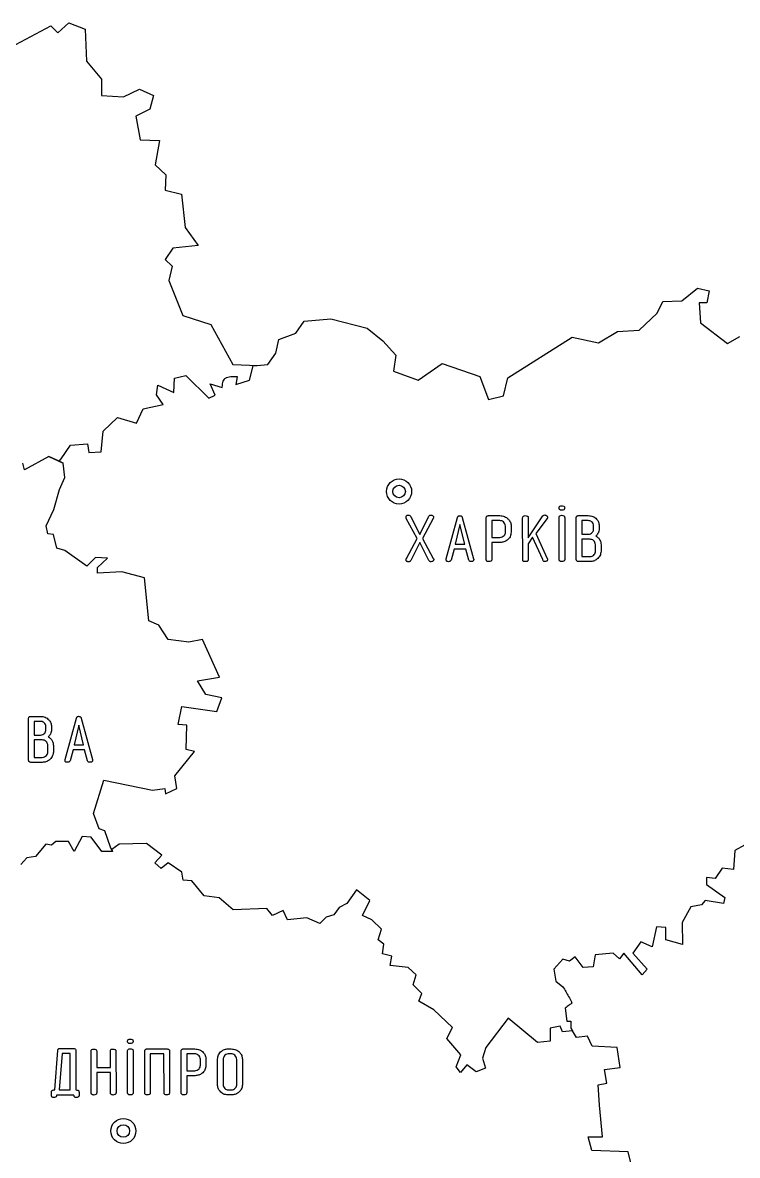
# Model space of a CAD drawing. Header units: millimetres. Extents: x 13 to 580, y 5 to 382.
# Drawn here: x 408.8 to 494.2, y 195 to 330.4 of the extents above; entities that cross this region are included whole.
import ezdxf

# ---------------------------------------------------------------- set-up
doc = ezdxf.new("R2010")
doc.units = ezdxf.units.MM

msp = doc.modelspace()

# ---------------------------------------------------------------- linework, layer by layer
at = {"color": 7, "linetype": 'Continuous', "lineweight": 25}
for p, q in [((413, 329.22), (414.3, 330.42)), ((414.3, 330.42), (416.24, 329.64)), ((407.35, 327.5), (412.15, 330.06)), ((412.15, 330.06), (413, 329.22)), ((416.24, 329.64), (416.41, 325.82)), ((416.41, 325.82), (418.19, 323.67)), ((418.19, 323.67), (418.19, 321.7)), ((420.85, 321.54), (422.73, 322.48)), ((422.73, 322.48), (424.42, 321.7)), ((418.19, 321.7), (420.85, 321.54)), ((424.42, 321.7), (424, 320.08)), ((424, 320.08), (422.31, 319.23)), ((422.31, 319.23), (422.81, 316.41)), ((422.81, 316.41), (425.14, 316.35)), ((425.14, 316.35), (424.62, 313.43)), ((424.62, 313.43), (425.89, 312.23)), ((425.89, 312.23), (425.82, 310.38)), ((425.82, 310.38), (427.77, 309.92)), ((427.77, 309.92), (428.2, 305.93)), ((428.2, 305.93), (429.75, 303.79)), ((426.74, 303.47), (425.83, 302.1)), ((429.75, 303.79), (426.74, 303.47)), ((425.83, 302.1), (426.67, 301.32)), ((426.67, 301.32), (426.25, 299.6)), ((426.25, 299.6), (427.94, 295.42)), ((487.61, 297.17), (489.46, 298.7)), ((489.46, 298.7), (490.85, 298.38)), ((490.85, 298.38), (490.6, 296.92)), ((484.63, 295.71), (485.31, 297.08)), ((485.31, 297.08), (487.61, 297.17)), ((490.6, 296.92), (489.66, 296.92)), ((489.66, 296.92), (489.82, 294.52)), ((427.94, 295.42), (431.29, 294.32)), ((482.49, 293.67), (484.63, 295.71)), ((431.29, 294.32), (433.92, 289.55)), ((441.44, 293.32), (442.45, 294.75)), ((442.45, 294.75), (445.63, 295.01)), ((445.63, 295.01), (449.97, 293.91)), ((449.97, 293.91), (451.86, 292.38)), ((489.82, 294.52), (493.06, 292.05)), ((439.04, 290.92), (439.4, 292.54)), ((439.4, 292.54), (441.44, 293.32)), ((466.78, 287.95), (474.47, 292.82)), ((474.47, 292.82), (477.62, 292.14)), ((477.62, 292.14), (479.92, 293.5)), ((479.92, 293.5), (482.49, 293.67)), ((493.06, 292.05), (494.52, 292.9)), ((451.86, 292.38), (453.38, 290.66)), ((438.1, 289.55), (439.04, 290.92)), ((453.38, 290.66), (453.13, 288.78)), ((433.92, 289.55), (436.9, 289.45)), ((435.9, 287.67), (436.32, 289.39)), ((436.32, 289.39), (438.1, 289.55)), ((436.9, 289.45), (436.91, 289.44)), ((453.13, 288.78), (456.05, 287.68)), ((456.05, 287.68), (458.93, 289.66)), ((458.93, 289.66), (463.44, 288.11)), ((424.8, 285.94), (424.96, 287.08)), ((424.96, 287.08), (426.84, 286.2)), ((426.84, 286.2), (426.94, 287.92)), ((426.94, 287.92), (428.3, 288.25)), ((428.3, 288.25), (431.03, 285.53)), ((431.81, 285.88), (431.19, 287.24)), ((431.19, 287.24), (432.65, 286.82)), ((434.44, 288.09), (434.27, 287.15)), ((434.27, 287.15), (435.9, 287.67)), ((463.44, 288.11), (464.48, 285.38)), ((466.27, 285.81), (466.78, 287.95)), ((425.58, 284.78), (424.8, 285.94)), ((431.03, 285.53), (431.81, 285.88)), ((464.48, 285.38), (466.27, 285.81)), ((423.18, 284.25), (425.58, 284.78)), ((418.41, 281.59), (420.1, 283.21)), ((420.1, 283.21), (422.4, 282.53)), ((422.4, 282.53), (423.18, 284.25)), ((418.15, 279.13), (418.41, 281.59)), ((413.38, 278.28), (414.49, 279.9)), ((414.49, 279.9), (416.53, 280.07)), ((416.53, 280.07), (416.69, 279.03)), ((416.69, 279.03), (418.15, 279.13)), ((409, 276.98), (408.78, 277.76)), ((411.92, 278.54), (409, 276.98)), ((413.16, 277.99), (411.92, 278.54)), ((411.92, 278.54), (413.61, 277.76)), ((413.16, 277.99), (413.38, 278.28)), ((413.61, 277.76), (413.16, 277.99)), ((413.81, 276.04), (413.61, 277.76)), ((413.19, 274.61), (413.81, 276.04)), ((412.51, 272.21), (413.19, 274.61)), ((411.57, 270.26), (412.51, 272.21)), ((455.94, 268.77), (454.65, 271.15)), ((455.21, 271.35), (456.27, 269.25)), ((456.27, 269.25), (457.35, 271.41)), ((457.88, 271.16), (456.6, 268.77)), ((459.42, 266.32), (460.77, 271.26)), ((461.35, 271.26), (462.7, 266.32)), ((464.21, 266.25), (464.21, 271.22)), ((464.48, 271.49), (465.85, 271.49)), ((465.84, 270.89), (464.88, 270.89)), ((464.88, 270.89), (464.88, 268.89)), ((468.57, 266.26), (468.56, 271.22)), ((469.23, 268.85), (470.99, 271.45)), ((469.23, 271.23), (469.23, 268.85)), ((471.5, 271.16), (470.14, 269.34)), ((472.92, 266.26), (472.92, 271.26)), ((473.59, 271.26), (473.59, 266.26)), ((474.97, 266.26), (474.97, 271.23)), ((475.24, 271.49), (476.41, 271.49)), ((476.4, 270.9), (475.64, 270.9)), ((475.64, 270.9), (475.64, 269.26)), ((411.77, 269.32), (411.57, 270.26)), ((461.06, 270.45), (460.49, 268.07)), ((461.63, 268.07), (461.06, 270.45)), ((466.51, 269.53), (466.51, 270.25)), ((467.18, 270.27), (467.18, 269.5)), ((477.05, 269.91), (477.05, 270.26)), ((477.72, 270.29), (477.72, 269.92)), ((412.45, 269.23), (411.77, 269.32)), ((412.87, 267.6), (412.45, 269.23)), ((454.66, 266.38), (455.94, 268.77)), ((456.27, 268.28), (455.19, 266.12)), ((457.35, 266.13), (456.27, 268.28)), ((456.6, 268.77), (457.88, 266.38)), ((464.88, 268.89), (465.84, 268.89)), ((464.88, 268.29), (464.88, 266.25)), ((465.88, 268.29), (464.88, 268.29)), ((469.73, 268.92), (469.23, 268.13)), ((469.23, 268.13), (469.24, 266.26)), ((470.96, 266.25), (469.73, 268.92)), ((470.14, 269.34), (471.51, 266.37)), ((475.64, 269.26), (476.4, 269.26)), ((476.6, 268.67), (475.64, 268.67)), ((475.64, 268.67), (475.64, 266.59)), ((413.81, 267.34), (412.87, 267.6)), ((416.44, 265.46), (413.81, 267.34)), ((460.37, 267.47), (460.01, 266.17)), ((461.75, 267.47), (460.37, 267.47)), ((460.49, 268.07), (461.63, 268.07)), ((462.12, 266.18), (461.75, 267.47)), ((477.28, 267.26), (477.28, 268)), ((477.94, 268.01), (477.95, 267.23)), ((417.48, 266.5), (416.44, 265.46)), ((418.94, 266.41), (417.48, 266.5)), ((417.74, 265.3), (418.94, 266.41)), ((476.62, 265.99), (475.24, 265.99)), ((475.64, 266.59), (476.61, 266.59)), ((417.74, 264.62), (417.74, 265.3)), ((420.63, 264.79), (417.74, 264.62)), ((423.35, 264.04), (420.63, 264.79)), ((423.88, 258.91), (423.35, 264.04)), ((425.08, 258.4), (423.88, 258.91)), ((426.18, 256.68), (425.08, 258.4)), ((428.65, 256.35), (426.18, 256.68)), ((430.27, 256.68), (428.65, 256.35)), ((432.32, 252.17), (430.27, 256.68)), ((429.69, 251.75), (432.32, 252.17)), ((430.69, 250.12), (429.69, 251.75)), ((432.58, 249.7), (430.69, 250.12)), ((431.99, 248.08), (432.58, 249.7)), ((427.39, 246.52), (427.81, 248.66)), ((427.81, 248.66), (431.99, 248.08)), ((409.48, 242.26), (409.48, 247.23)), ((409.75, 247.49), (410.92, 247.49)), ((410.15, 246.9), (410.15, 245.26)), ((410.91, 246.9), (410.15, 246.9)), ((413.85, 242.33), (415.2, 247.27)), ((415.49, 246.46), (414.92, 244.08)), ((416.06, 244.08), (415.49, 246.46)), ((415.78, 247.27), (417.13, 242.33)), ((428.39, 246.46), (427.39, 246.52)), ((428.33, 243.54), (428.39, 246.46)), ((410.15, 245.26), (410.91, 245.26)), ((411.56, 245.91), (411.56, 246.26)), ((412.23, 246.3), (412.23, 245.92)), ((411.12, 244.67), (410.15, 244.67)), ((410.15, 244.67), (410.15, 242.59)), ((411.79, 243.26), (411.79, 244)), ((412.46, 244.01), (412.46, 243.23)), ((414.92, 244.08), (416.06, 244.08)), ((410.15, 242.59), (411.12, 242.59)), ((414.8, 243.48), (414.44, 242.19)), ((416.18, 243.48), (414.8, 243.48)), ((416.55, 242.19), (416.18, 243.48)), ((426.97, 240.39), (429.34, 243.31)), ((429.34, 243.31), (428.33, 243.54)), ((411.13, 241.99), (409.75, 241.99)), ((417.24, 235.87), (418.5, 239.87)), ((418.5, 239.87), (424.31, 238.67)), ((427.23, 238.86), (426.97, 240.39)), ((424.31, 238.67), (425.77, 238.86)), ((425.77, 238.86), (425.87, 238.25)), ((425.87, 238.25), (427.23, 238.86)), ((417.92, 234.06), (417.24, 235.87)), ((415.88, 233.15), (414.94, 231.33)), ((416.98, 233.05), (415.88, 233.15)), ((418.25, 231.33), (416.98, 233.05)), ((418.6, 233.83), (417.92, 234.06)), ((419.28, 231.85), (418.6, 233.83)), ((411.53, 232.2), (410.33, 230.74)), ((412.21, 232.11), (411.53, 232.2)), ((412.73, 232.53), (412.21, 232.11)), ((414.25, 232.53), (412.73, 232.53)), ((414.94, 231.33), (414.25, 232.53)), ((419.54, 231.33), (419.28, 231.85)), ((420.32, 232.21), (419.45, 231.56)), ((419.45, 231.56), (419.54, 231.33)), ((423.57, 232.28), (420.32, 232.21)), ((425.42, 230.91), (423.57, 232.28)), ((496.25, 232.74), (493.94, 231.47)), ((409.29, 230.58), (408.55, 229.8)), ((410.33, 230.74), (409.29, 230.58)), ((419.54, 231.33), (418.25, 231.33)), ((424.57, 229.97), (425.42, 230.91)), ((493.94, 231.47), (493.78, 229.17)), ((425.35, 229.29), (424.57, 229.97)), ((426.19, 229.97), (425.35, 229.29)), ((427.82, 228.87), (426.19, 229.97)), ((427.98, 227.93), (427.82, 228.87)), ((492.42, 229.33), (491.58, 228.13)), ((493.78, 229.17), (492.42, 229.33)), ((429.02, 227.83), (427.98, 227.93)), ((430.48, 226.05), (429.02, 227.83)), ((491.58, 228.13), (490.54, 228.23)), ((490.54, 228.23), (490.54, 227.38)), ((448.71, 226.74), (447.55, 225.12)), ((450.28, 225.48), (448.71, 226.74)), ((490.54, 227.38), (492.75, 225.83)), ((432.27, 225.79), (430.48, 226.05)), ((433.95, 224.37), (432.27, 225.79)), ((447.55, 225.12), (446.61, 224.63)), ((449.4, 223.69), (450.28, 225.48)), ((489.96, 224.98), (488.66, 224.72)), ((490.38, 225.5), (489.96, 224.98)), ((492.58, 225.14), (490.38, 225.5)), ((492.75, 225.83), (492.58, 225.14)), ((437.98, 224.53), (433.95, 224.37)), ((438.66, 223.69), (437.98, 224.53)), ((439.92, 224.27), (438.66, 223.69)), ((440.45, 223.17), (439.92, 224.27)), ((442.75, 223.43), (440.45, 223.17)), ((444.31, 222.75), (442.75, 223.43)), ((445.05, 223.49), (444.31, 222.75)), ((445.99, 223.76), (445.05, 223.49)), ((446.61, 224.63), (445.99, 223.76)), ((450.54, 223.17), (449.4, 223.69)), ((488.66, 224.72), (487.65, 222.84)), ((451.7, 222.07), (450.54, 223.17)), ((451.28, 220.77), (451.7, 222.07)), ((484.57, 222.35), (484.05, 219.95)), ((485.68, 222.25), (484.57, 222.35)), ((485.68, 220.79), (485.68, 222.25)), ((487.65, 222.84), (487.66, 220.21)), ((451.96, 220.25), (451.28, 220.77)), ((487.66, 220.21), (485.68, 220.79)), ((451.8, 219.09), (451.96, 220.25)), ((482.69, 220.53), (481.75, 219.17)), ((484.05, 219.95), (482.69, 220.53)), ((452.91, 218.83), (451.8, 219.09)), ((452.74, 217.72), (452.91, 218.83)), ((473.38, 218.48), (472.28, 217.28)), ((474.16, 218.22), (473.38, 218.48)), ((474.84, 218.74), (474.16, 218.22)), ((475.78, 217.48), (474.84, 218.74)), ((477.24, 219), (476.98, 217.54)), ((479.38, 219.17), (477.24, 219)), ((480.13, 218.49), (479.38, 219.17)), ((480.65, 219.17), (480.13, 218.49)), ((482.86, 216.61), (480.65, 219.17)), ((481.75, 219.17), (483.47, 217.29)), ((454.89, 217.47), (452.74, 217.72)), ((455.83, 216.59), (454.89, 217.47)), ((472.28, 217.28), (472.54, 215.85)), ((476.98, 217.54), (475.78, 217.48)), ((483.47, 217.29), (482.86, 216.61)), ((455.47, 215.42), (455.83, 216.59)), ((456.51, 214.38), (455.47, 215.42)), ((472.54, 215.85), (473.38, 215.17)), ((456.15, 213.44), (456.51, 214.38)), ((457.94, 212.41), (456.15, 213.44)), ((473.64, 212.61), (473.84, 211.05)), ((460.18, 210.3), (457.94, 212.41)), ((466.83, 211.4), (464.17, 207.9)), ((470.34, 208.49), (466.83, 211.4)), ((459.5, 209), (460.18, 210.3)), ((473.06, 210.47), (471.86, 210.21)), ((471.86, 210.21), (471.86, 208.68)), ((473.32, 209.79), (473.06, 210.47)), ((474.51, 209.92), (473.32, 209.79)), ((473.84, 211.05), (474.33, 211.05)), ((474.33, 211.05), (474.33, 210.21)), ((474.33, 210.21), (474.51, 209.92)), ((475.01, 209.11), (474.51, 209.92)), ((461.19, 207.05), (459.5, 209)), ((471.86, 208.68), (470.34, 208.49)), ((476.31, 209.27), (475.01, 209.11)), ((476.89, 208.07), (476.31, 209.27)), ((412.62, 202.83), (412.99, 207.56)), ((413.51, 207.21), (413.16, 202.83)), ((413.25, 207.81), (414.8, 207.81)), ((414.46, 207.21), (413.51, 207.21)), ((414.47, 202.83), (414.46, 207.21)), ((415.13, 207.54), (415.14, 202.83)), ((416.96, 202.5), (416.96, 207.47)), ((417.63, 207.47), (417.63, 205.5)), ((419.27, 205.5), (419.27, 207.47)), ((419.93, 207.47), (419.94, 202.5)), ((421.32, 202.5), (421.32, 207.5)), ((421.99, 207.5), (421.99, 202.5)), ((423.37, 202.5), (423.37, 207.47)), ((423.64, 207.74), (426, 207.74)), ((426.34, 207.47), (426.34, 202.5)), ((427.73, 202.51), (427.72, 207.47)), ((427.99, 207.74), (429.37, 207.74)), ((433.33, 207.74), (433.72, 207.74)), ((464.17, 207.9), (463.75, 206.63)), ((479.88, 207.91), (476.89, 208.07)), ((480.23, 205.51), (479.88, 207.91)), ((425.67, 207.14), (424.04, 207.14)), ((424.04, 207.14), (424.04, 202.5)), ((425.68, 202.5), (425.67, 207.14)), ((429.36, 207.15), (428.39, 207.15)), ((428.39, 207.15), (428.39, 205.14)), ((430.03, 205.78), (430.03, 206.5)), ((430.7, 206.53), (430.7, 205.76)), ((432.08, 203.46), (432.08, 206.52)), ((432.75, 206.48), (432.75, 203.51)), ((433.71, 207.15), (433.34, 207.15)), ((434.39, 203.51), (434.38, 206.48)), ((435.05, 206.52), (435.05, 203.46)), ((460.6, 205.59), (461.19, 207.05)), ((461.87, 205.85), (461.12, 204.91)), ((463.01, 205.01), (461.87, 205.85)), ((463.75, 206.63), (464.11, 205.43)), ((417.63, 205.5), (419.27, 205.5)), ((419.27, 204.91), (417.63, 204.91)), ((417.63, 204.91), (417.63, 202.5)), ((419.27, 202.5), (419.27, 204.91)), ((428.39, 205.14), (429.36, 205.14)), ((428.39, 204.54), (428.4, 202.51)), ((429.4, 204.54), (428.39, 204.54)), ((461.12, 204.91), (460.6, 205.59)), ((464.11, 205.43), (463.01, 205.01)), ((478.35, 205.28), (480.23, 205.51)), ((478.61, 203.66), (478.35, 205.28)), ((477.58, 203.46), (478.61, 203.66)), ((477.77, 201), (477.58, 203.46)), ((412.22, 202.19), (412.22, 202.56)), ((412.49, 202.83), (412.62, 202.83)), ((412.83, 202.23), (412.83, 202.16)), ((414.91, 202.23), (412.83, 202.23)), ((413.16, 202.83), (414.47, 202.83)), ((414.91, 202.16), (414.91, 202.23)), ((415.14, 202.83), (415.18, 202.83)), ((415.52, 202.57), (415.52, 202.2)), ((433.73, 202.24), (433.33, 202.24)), ((433.34, 202.84), (433.71, 202.84)), ((478.1, 197.23), (477.77, 201)), ((476.38, 197.23), (478.1, 197.23)), ((476.83, 195.61), (476.38, 197.23)), ((481.18, 195.45), (476.83, 195.61)), ((481.7, 193.31), (481.18, 195.45))]:
    msp.add_line(p, q, dxfattribs=at)
for centre, radius in [((453.79, 274.38), 1.5), ((453.79, 274.38), 0.75), ((420.82, 197.93), 1.5), ((420.82, 197.93), 0.75)]:
    msp.add_circle(centre, radius, dxfattribs=at)
for points, knots in [([(432.65, 286.82), (432.66, 286.96), (432.66, 287.21), (432.75, 287.55), (432.9, 287.83), (433.16, 288.04), (433.38, 288.07), (433.49, 288.09)], [0, 0, 0, 0, 0.241313, 0.442263, 0.61335, 0.799103, 1, 1, 1, 1]), ([(433.49, 288.09), (433.74, 288.12), (434.03, 288.15), (434.34, 288.13), (434.4, 288.11), (434.42, 288.1), (434.43, 288.09), (434.44, 288.09)], [0, 0, 0, 0, 0.764792, 0.932415, 0.960417, 0.982571, 1, 1, 1, 1]), ([(472.92, 272.41), (472.92, 272.46), (472.93, 272.54), (473.03, 272.67), (473.15, 272.68), (473.22, 272.68)], [0, 0, 0, 0, 0.281541, 0.560316, 1, 1, 1, 1]), ([(473.22, 272.14), (473.17, 272.15), (473.09, 272.15), (472.98, 272.21), (472.92, 272.31), (472.92, 272.38), (472.92, 272.41)], [0, 0, 0, 0, 0.280882, 0.559329, 0.779251, 1, 1, 1, 1]), ([(473.22, 272.68), (473.3, 272.68), (473.42, 272.67), (473.52, 272.6), (473.58, 272.53), (473.58, 272.46), (473.59, 272.42)], [0, 0, 0, 0, 0.498863, 0.624687, 0.750258, 1, 1, 1, 1]), ([(473.59, 272.42), (473.58, 272.37), (473.58, 272.3), (473.52, 272.23), (473.42, 272.16), (473.31, 272.15), (473.22, 272.14)], [0, 0, 0, 0, 0.249779, 0.375464, 0.501138, 1, 1, 1, 1]), ([(454.62, 271.29), (454.62, 271.33), (454.63, 271.41), (454.7, 271.51), (454.8, 271.55), (454.86, 271.55), (454.9, 271.56)], [0, 0, 0, 0, 0.28065, 0.558757, 0.77881, 1, 1, 1, 1]), ([(454.65, 271.15), (454.64, 271.18), (454.62, 271.22), (454.62, 271.27), (454.62, 271.29)], [0, 0, 0, 0, 0.559274, 1, 1, 1, 1]), ([(454.9, 271.56), (454.93, 271.55), (455.01, 271.55), (455.13, 271.48), (455.18, 271.4), (455.21, 271.35)], [0, 0, 0, 0, 0.280511, 0.561091, 1, 1, 1, 1]), ([(457.35, 271.41), (457.38, 271.46), (457.43, 271.54), (457.53, 271.55), (457.57, 271.56)], [0, 0, 0, 0, 0.559513, 1, 1, 1, 1]), ([(457.57, 271.56), (457.62, 271.56), (457.71, 271.55), (457.84, 271.5), (457.92, 271.4), (457.92, 271.33), (457.93, 271.29)], [0, 0, 0, 0, 0.28124, 0.560551, 0.779656, 1, 1, 1, 1]), ([(457.93, 271.29), (457.92, 271.26), (457.91, 271.22), (457.89, 271.17), (457.88, 271.16)], [0, 0, 0, 0, 0.558355, 1, 1, 1, 1]), ([(460.77, 271.26), (460.78, 271.29), (460.8, 271.36), (460.86, 271.44), (460.94, 271.48), (461, 271.48), (461.03, 271.48)], [0, 0, 0, 0, 0.28016, 0.559878, 0.779544, 1, 1, 1, 1]), ([(461.03, 271.48), (461.07, 271.48), (461.15, 271.48), (461.25, 271.43), (461.32, 271.35), (461.34, 271.29), (461.35, 271.26)], [0, 0, 0, 0, 0.280299, 0.559728, 0.77962, 1, 1, 1, 1]), ([(464.21, 271.22), (464.21, 271.26), (464.22, 271.34), (464.28, 271.44), (464.38, 271.48), (464.45, 271.49), (464.48, 271.49)], [0, 0, 0, 0, 0.280738, 0.558504, 0.778751, 1, 1, 1, 1]), ([(466.51, 270.25), (466.5, 270.35), (466.47, 270.54), (466.29, 270.75), (466.07, 270.87), (465.92, 270.89), (465.84, 270.89)], [0, 0, 0, 0, 0.279246, 0.559282, 0.779667, 1, 1, 1, 1]), ([(465.85, 271.49), (466.04, 271.47), (466.42, 271.43), (466.84, 271.11), (467.13, 270.71), (467.17, 270.42), (467.18, 270.27)], [0, 0, 0, 0, 0.28001, 0.559683, 0.779981, 1, 1, 1, 1]), ([(468.56, 271.22), (468.57, 271.27), (468.57, 271.35), (468.68, 271.48), (468.79, 271.48), (468.86, 271.49)], [0, 0, 0, 0, 0.281541, 0.560316, 1, 1, 1, 1]), ([(468.86, 271.49), (468.95, 271.48), (469.06, 271.48), (469.17, 271.41), (469.22, 271.34), (469.23, 271.27), (469.23, 271.23)], [0, 0, 0, 0, 0.499126, 0.624719, 0.750407, 1, 1, 1, 1]), ([(470.99, 271.45), (471.02, 271.49), (471.08, 271.55), (471.16, 271.56), (471.2, 271.57)], [0, 0, 0, 0, 0.559317, 1, 1, 1, 1]), ([(471.2, 271.57), (471.24, 271.56), (471.34, 271.56), (471.44, 271.49), (471.52, 271.4), (471.54, 271.33), (471.55, 271.29)], [0, 0, 0, 0, 0.280613, 0.560693, 0.781424, 1, 1, 1, 1]), ([(471.55, 271.29), (471.54, 271.27), (471.54, 271.22), (471.51, 271.18), (471.5, 271.16)], [0, 0, 0, 0, 0.5575619, 1, 1, 1, 1]), ([(472.92, 271.26), (472.92, 271.3), (472.93, 271.39), (473.03, 271.51), (473.15, 271.52), (473.22, 271.53)], [0, 0, 0, 0, 0.2814482, 0.5604169, 1, 1, 1, 1]), ([(473.22, 271.53), (473.31, 271.52), (473.42, 271.52), (473.52, 271.44), (473.58, 271.37), (473.58, 271.3), (473.59, 271.26)], [0, 0, 0, 0, 0.498897, 0.624506, 0.750276, 1, 1, 1, 1]), ([(474.97, 271.23), (474.97, 271.27), (474.98, 271.35), (475.04, 271.45), (475.14, 271.49), (475.21, 271.49), (475.24, 271.49)], [0, 0, 0, 0, 0.280908, 0.558878, 0.778848, 1, 1, 1, 1]), ([(477.05, 270.26), (477.04, 270.36), (477.02, 270.55), (476.83, 270.75), (476.62, 270.88), (476.47, 270.89), (476.4, 270.9)], [0, 0, 0, 0, 0.279312, 0.559225, 0.779658, 1, 1, 1, 1]), ([(476.41, 271.49), (476.59, 271.48), (476.96, 271.44), (477.39, 271.12), (477.67, 270.73), (477.7, 270.44), (477.72, 270.29)], [0, 0, 0, 0, 0.280068, 0.559778, 0.780043, 1, 1, 1, 1]), ([(465.84, 268.89), (465.94, 268.9), (466.13, 268.92), (466.35, 269.09), (466.49, 269.3), (466.51, 269.45), (466.51, 269.53)], [0, 0, 0, 0, 0.279682, 0.559538, 0.779743, 1, 1, 1, 1]), ([(467.18, 269.5), (467.16, 269.32), (467.1, 268.95), (466.74, 268.55), (466.32, 268.32), (466.03, 268.3), (465.88, 268.29)], [0, 0, 0, 0, 0.279027, 0.558953, 0.779361, 1, 1, 1, 1]), ([(476.4, 269.26), (476.49, 269.28), (476.69, 269.3), (476.9, 269.47), (477.03, 269.68), (477.05, 269.83), (477.05, 269.91)], [0, 0, 0, 0, 0.279555, 0.559387, 0.779725, 1, 1, 1, 1]), ([(477.72, 269.92), (477.7, 269.73), (477.66, 269.39), (477.41, 269.16), (477.3, 269.05)], [0, 0, 0, 0, 0.559097, 1, 1, 1, 1]), ([(477.28, 268), (477.26, 268.1), (477.24, 268.3), (477.06, 268.52), (476.84, 268.65), (476.68, 268.66), (476.6, 268.67)], [0, 0, 0, 0, 0.279534, 0.559452, 0.779736, 1, 1, 1, 1]), ([(477.3, 269.05), (477.41, 268.99), (477.61, 268.87), (477.87, 268.5), (477.92, 268.2), (477.94, 268.01)], [0, 0, 0, 0, 0.280414, 0.561424, 1, 1, 1, 1]), ([(476.61, 266.59), (476.7, 266.6), (476.9, 266.62), (477.12, 266.81), (477.26, 267.03), (477.27, 267.18), (477.28, 267.26)], [0, 0, 0, 0, 0.279583, 0.559261, 0.77956, 1, 1, 1, 1]), ([(477.95, 267.23), (477.91, 267.05), (477.85, 266.67), (477.48, 266.28), (477.06, 266.03), (476.76, 266.01), (476.62, 265.99)], [0, 0, 0, 0, 0.278701, 0.559067, 0.779455, 1, 1, 1, 1]), ([(454.62, 266.25), (454.62, 266.27), (454.63, 266.32), (454.65, 266.36), (454.66, 266.38)], [0, 0, 0, 0, 0.5590536, 1, 1, 1, 1]), ([(454.9, 265.98), (454.86, 265.98), (454.78, 265.99), (454.67, 266.05), (454.63, 266.15), (454.62, 266.22), (454.62, 266.25)], [0, 0, 0, 0, 0.280948, 0.559152, 0.779066, 1, 1, 1, 1]), ([(455.19, 266.12), (455.17, 266.1), (455.14, 266.04), (455.03, 265.99), (454.95, 265.98), (454.9, 265.98)], [0, 0, 0, 0, 0.279694, 0.560733, 1, 1, 1, 1]), ([(457.58, 265.98), (457.55, 265.98), (457.5, 265.99), (457.41, 266.03), (457.37, 266.09), (457.35, 266.13)], [0, 0, 0, 0, 0.280367, 0.561416, 1, 1, 1, 1]), ([(457.93, 266.25), (457.93, 266.22), (457.92, 266.16), (457.88, 266.07), (457.76, 265.99), (457.65, 265.99), (457.58, 265.98)], [0, 0, 0, 0, 0.187249, 0.373786, 0.56074, 1, 1, 1, 1]), ([(457.88, 266.38), (457.9, 266.36), (457.92, 266.32), (457.93, 266.27), (457.93, 266.25)], [0, 0, 0, 0, 0.560362, 1, 1, 1, 1]), ([(459.42, 266.24), (459.42, 266.26), (459.42, 266.28), (459.42, 266.31), (459.42, 266.32)], [0, 0, 0, 0, 0.559751, 1, 1, 1, 1]), ([(459.69, 265.98), (459.65, 265.99), (459.57, 265.99), (459.47, 266.05), (459.42, 266.15), (459.42, 266.21), (459.42, 266.24)], [0, 0, 0, 0, 0.280673, 0.558883, 0.778996, 1, 1, 1, 1]), ([(460.01, 266.17), (459.99, 266.14), (459.96, 266.07), (459.84, 265.99), (459.75, 265.99), (459.69, 265.98)], [0, 0, 0, 0, 0.279596, 0.559257, 1, 1, 1, 1]), ([(462.37, 265.99), (462.34, 265.99), (462.27, 265.99), (462.17, 266.05), (462.14, 266.13), (462.12, 266.18)], [0, 0, 0, 0, 0.281133, 0.5622288, 1, 1, 1, 1]), ([(462.72, 266.24), (462.71, 266.21), (462.71, 266.15), (462.66, 266.07), (462.55, 265.99), (462.44, 265.99), (462.37, 265.99)], [0, 0, 0, 0, 0.187163, 0.373741, 0.560675, 1, 1, 1, 1]), ([(462.7, 266.32), (462.7, 266.31), (462.71, 266.28), (462.71, 266.25), (462.72, 266.24)], [0, 0, 0, 0, 0.559942, 1, 1, 1, 1]), ([(464.51, 265.99), (464.47, 265.99), (464.38, 265.99), (464.27, 266.05), (464.22, 266.15), (464.21, 266.22), (464.21, 266.25)], [0, 0, 0, 0, 0.281031, 0.559677, 0.779386, 1, 1, 1, 1]), ([(464.88, 266.25), (464.88, 266.21), (464.87, 266.14), (464.82, 266.07), (464.71, 266), (464.6, 265.99), (464.51, 265.99)], [0, 0, 0, 0, 0.249742, 0.375313, 0.501137, 1, 1, 1, 1]), ([(468.86, 265.99), (468.82, 265.99), (468.74, 265.99), (468.63, 266.05), (468.57, 266.15), (468.57, 266.22), (468.57, 266.26)], [0, 0, 0, 0, 0.281031, 0.559677, 0.779386, 1, 1, 1, 1]), ([(469.24, 266.26), (469.23, 266.23), (469.23, 266.16), (469.17, 266.07), (469.05, 266), (468.94, 265.99), (468.86, 265.99)], [0, 0, 0, 0, 0.186977, 0.373335, 0.560379, 1, 1, 1, 1]), ([(471.2, 265.99), (471.16, 266), (471.09, 266.01), (471.01, 266.11), (470.98, 266.2), (470.96, 266.25)], [0, 0, 0, 0, 0.278248, 0.559683, 1, 1, 1, 1]), ([(471.55, 266.25), (471.54, 266.22), (471.54, 266.16), (471.49, 266.08), (471.38, 266), (471.27, 265.99), (471.2, 265.99)], [0, 0, 0, 0, 0.18725, 0.373849, 0.560582, 1, 1, 1, 1]), ([(471.51, 266.37), (471.52, 266.35), (471.54, 266.31), (471.54, 266.27), (471.55, 266.25)], [0, 0, 0, 0, 0.560112, 1, 1, 1, 1]), ([(473.22, 265.99), (473.18, 265.99), (473.09, 266), (472.98, 266.06), (472.93, 266.16), (472.92, 266.23), (472.92, 266.26)], [0, 0, 0, 0, 0.2810822, 0.5595892, 0.7792287, 1, 1, 1, 1]), ([(473.59, 266.26), (473.59, 266.23), (473.58, 266.16), (473.53, 266.08), (473.41, 266), (473.3, 266), (473.22, 265.99)], [0, 0, 0, 0, 0.187044, 0.373356, 0.560359, 1, 1, 1, 1]), ([(475.24, 265.99), (475.2, 266), (475.12, 266), (475.02, 266.06), (474.98, 266.16), (474.97, 266.23), (474.97, 266.26)], [0, 0, 0, 0, 0.2808303, 0.5589512, 0.7791571, 1, 1, 1, 1]), ([(409.48, 247.23), (409.48, 247.27), (409.49, 247.35), (409.56, 247.45), (409.65, 247.49), (409.72, 247.49), (409.75, 247.49)], [0, 0, 0, 0, 0.280908, 0.558878, 0.778848, 1, 1, 1, 1]), ([(411.56, 246.26), (411.55, 246.36), (411.53, 246.55), (411.34, 246.75), (411.13, 246.88), (410.98, 246.89), (410.91, 246.9)], [0, 0, 0, 0, 0.279312, 0.559225, 0.779658, 1, 1, 1, 1]), ([(410.92, 247.49), (411.1, 247.48), (411.47, 247.44), (411.9, 247.13), (412.18, 246.73), (412.22, 246.44), (412.23, 246.3)], [0, 0, 0, 0, 0.280068, 0.559778, 0.780043, 1, 1, 1, 1]), ([(415.2, 247.27), (415.21, 247.3), (415.23, 247.37), (415.29, 247.45), (415.37, 247.49), (415.43, 247.5), (415.46, 247.5)], [0, 0, 0, 0, 0.28016, 0.559878, 0.779544, 1, 1, 1, 1]), ([(415.46, 247.5), (415.5, 247.5), (415.58, 247.49), (415.68, 247.44), (415.75, 247.36), (415.77, 247.3), (415.78, 247.27)], [0, 0, 0, 0, 0.280299, 0.559728, 0.77962, 1, 1, 1, 1]), ([(410.91, 245.26), (411.01, 245.28), (411.2, 245.3), (411.41, 245.47), (411.54, 245.68), (411.56, 245.83), (411.56, 245.91)], [0, 0, 0, 0, 0.279555, 0.559387, 0.779725, 1, 1, 1, 1]), ([(412.23, 245.92), (412.21, 245.73), (412.17, 245.39), (411.92, 245.16), (411.82, 245.05)], [0, 0, 0, 0, 0.559097, 1, 1, 1, 1]), ([(411.79, 244), (411.78, 244.1), (411.75, 244.3), (411.57, 244.52), (411.35, 244.65), (411.19, 244.66), (411.12, 244.67)], [0, 0, 0, 0, 0.279534, 0.559452, 0.779736, 1, 1, 1, 1]), ([(411.82, 245.05), (411.92, 244.99), (412.12, 244.87), (412.38, 244.5), (412.43, 244.2), (412.46, 244.01)], [0, 0, 0, 0, 0.280414, 0.561424, 1, 1, 1, 1]), ([(411.12, 242.59), (411.22, 242.6), (411.41, 242.62), (411.63, 242.81), (411.77, 243.03), (411.78, 243.18), (411.79, 243.26)], [0, 0, 0, 0, 0.279583, 0.559261, 0.77956, 1, 1, 1, 1]), ([(412.46, 243.23), (412.43, 243.05), (412.36, 242.67), (411.99, 242.28), (411.57, 242.03), (411.28, 242.01), (411.13, 241.99)], [0, 0, 0, 0, 0.278701, 0.559067, 0.779455, 1, 1, 1, 1]), ([(409.75, 241.99), (409.71, 242), (409.63, 242), (409.53, 242.07), (409.49, 242.16), (409.49, 242.23), (409.48, 242.26)], [0, 0, 0, 0, 0.2808303, 0.5589512, 0.7791571, 1, 1, 1, 1]), ([(413.85, 242.25), (413.85, 242.27), (413.85, 242.29), (413.85, 242.32), (413.85, 242.33)], [0, 0, 0, 0, 0.559751, 1, 1, 1, 1]), ([(414.12, 242), (414.08, 242), (414, 242), (413.9, 242.06), (413.85, 242.16), (413.85, 242.22), (413.85, 242.25)], [0, 0, 0, 0, 0.2806729, 0.5588825, 0.7789963, 1, 1, 1, 1]), ([(414.44, 242.19), (414.42, 242.15), (414.39, 242.08), (414.27, 242.01), (414.18, 242), (414.12, 242)], [0, 0, 0, 0, 0.279596, 0.559257, 1, 1, 1, 1]), ([(416.8, 242), (416.77, 242), (416.7, 242), (416.6, 242.06), (416.57, 242.14), (416.55, 242.19)], [0, 0, 0, 0, 0.281133, 0.562229, 1, 1, 1, 1]), ([(417.15, 242.26), (417.14, 242.23), (417.14, 242.16), (417.09, 242.08), (416.98, 242.01), (416.87, 242), (416.8, 242)], [0, 0, 0, 0, 0.187163, 0.373741, 0.560675, 1, 1, 1, 1]), ([(417.13, 242.33), (417.13, 242.32), (417.14, 242.29), (417.14, 242.27), (417.15, 242.26)], [0, 0, 0, 0, 0.559942, 1, 1, 1, 1]), ([(473.38, 215.17), (473.61, 214.79), (473.96, 214.19), (474.32, 213.55), (474.42, 213.28), (474.43, 213.23), (474.43, 213.21), (474.43, 213.2), (474.42, 213.2), (474.42, 213.19)], [0, 0, 0, 0, 0.597651, 0.925568, 0.975891, 0.984978, 0.99206, 0.996411, 1, 1, 1, 1]), ([(474.42, 213.19), (474.32, 213.12), (474.06, 212.93), (473.8, 212.73), (473.64, 212.61)], [0, 0, 0, 0, 0.372772, 1, 1, 1, 1]), ([(421.32, 208.66), (421.32, 208.7), (421.32, 208.79), (421.43, 208.91), (421.54, 208.92), (421.61, 208.92)], [0, 0, 0, 0, 0.281541, 0.560316, 1, 1, 1, 1]), ([(421.61, 208.39), (421.57, 208.39), (421.49, 208.4), (421.37, 208.46), (421.32, 208.56), (421.32, 208.63), (421.32, 208.66)], [0, 0, 0, 0, 0.280882, 0.559329, 0.779251, 1, 1, 1, 1]), ([(421.61, 208.92), (421.7, 208.92), (421.81, 208.91), (421.92, 208.84), (421.97, 208.77), (421.98, 208.7), (421.99, 208.66)], [0, 0, 0, 0, 0.498863, 0.624687, 0.750258, 1, 1, 1, 1]), ([(421.99, 208.66), (421.98, 208.62), (421.97, 208.55), (421.92, 208.48), (421.82, 208.4), (421.7, 208.39), (421.61, 208.39)], [0, 0, 0, 0, 0.249779, 0.375464, 0.501138, 1, 1, 1, 1]), ([(412.99, 207.56), (412.99, 207.6), (413, 207.67), (413.07, 207.76), (413.16, 207.8), (413.22, 207.8), (413.25, 207.81)], [0, 0, 0, 0, 0.280524, 0.55903, 0.779358, 1, 1, 1, 1]), ([(414.8, 207.81), (414.84, 207.8), (414.93, 207.8), (415.06, 207.75), (415.13, 207.65), (415.13, 207.58), (415.13, 207.54)], [0, 0, 0, 0, 0.2811038, 0.5602374, 0.7795387, 1, 1, 1, 1]), ([(416.96, 207.47), (416.96, 207.51), (416.97, 207.6), (417.08, 207.72), (417.19, 207.73), (417.26, 207.73)], [0, 0, 0, 0, 0.2815406, 0.5603162, 1, 1, 1, 1]), ([(417.26, 207.73), (417.35, 207.73), (417.46, 207.72), (417.56, 207.65), (417.62, 207.58), (417.63, 207.52), (417.63, 207.47)], [0, 0, 0, 0, 0.49893, 0.62494, 0.750394, 1, 1, 1, 1]), ([(419.27, 207.47), (419.27, 207.52), (419.27, 207.6), (419.36, 207.7), (419.46, 207.73), (419.53, 207.73), (419.56, 207.73)], [0, 0, 0, 0, 0.280279, 0.558158, 0.778952, 1, 1, 1, 1]), ([(419.56, 207.73), (419.65, 207.73), (419.76, 207.72), (419.87, 207.65), (419.92, 207.58), (419.93, 207.51), (419.93, 207.47)], [0, 0, 0, 0, 0.498863, 0.624687, 0.750258, 1, 1, 1, 1]), ([(421.32, 207.5), (421.32, 207.55), (421.33, 207.63), (421.43, 207.76), (421.54, 207.77), (421.61, 207.77)], [0, 0, 0, 0, 0.281448, 0.560417, 1, 1, 1, 1]), ([(421.61, 207.77), (421.7, 207.77), (421.82, 207.76), (421.92, 207.68), (421.98, 207.61), (421.98, 207.55), (421.99, 207.5)], [0, 0, 0, 0, 0.498897, 0.624506, 0.750276, 1, 1, 1, 1]), ([(423.37, 207.47), (423.37, 207.51), (423.38, 207.59), (423.44, 207.69), (423.54, 207.73), (423.61, 207.74), (423.64, 207.74)], [0, 0, 0, 0, 0.280738, 0.558504, 0.778751, 1, 1, 1, 1]), ([(426, 207.74), (426.04, 207.74), (426.13, 207.73), (426.26, 207.68), (426.33, 207.58), (426.34, 207.51), (426.34, 207.47)], [0, 0, 0, 0, 0.28119, 0.560589, 0.779767, 1, 1, 1, 1]), ([(427.72, 207.47), (427.73, 207.51), (427.73, 207.6), (427.8, 207.69), (427.9, 207.73), (427.96, 207.74), (427.99, 207.74)], [0, 0, 0, 0, 0.280738, 0.558504, 0.778751, 1, 1, 1, 1]), ([(429.37, 207.74), (429.56, 207.72), (429.93, 207.69), (430.36, 207.37), (430.65, 206.97), (430.68, 206.67), (430.7, 206.53)], [0, 0, 0, 0, 0.28001, 0.559683, 0.779981, 1, 1, 1, 1]), ([(432.08, 206.52), (432.1, 206.7), (432.15, 207.07), (432.49, 207.46), (432.9, 207.71), (433.19, 207.73), (433.33, 207.74)], [0, 0, 0, 0, 0.279422, 0.559202, 0.779537, 1, 1, 1, 1]), ([(433.72, 207.74), (433.91, 207.73), (434.29, 207.69), (434.72, 207.37), (435, 206.97), (435.04, 206.67), (435.05, 206.52)], [0, 0, 0, 0, 0.280058, 0.559753, 0.780026, 1, 1, 1, 1]), ([(430.03, 206.5), (430.02, 206.6), (429.99, 206.79), (429.8, 207), (429.58, 207.13), (429.43, 207.14), (429.36, 207.15)], [0, 0, 0, 0, 0.279246, 0.559282, 0.779667, 1, 1, 1, 1]), ([(433.34, 207.15), (433.25, 207.13), (433.07, 207.1), (432.87, 206.91), (432.76, 206.7), (432.75, 206.55), (432.75, 206.48)], [0, 0, 0, 0, 0.278576, 0.558776, 0.779258, 1, 1, 1, 1]), ([(434.38, 206.48), (434.37, 206.58), (434.35, 206.78), (434.16, 206.99), (433.95, 207.13), (433.79, 207.14), (433.71, 207.15)], [0, 0, 0, 0, 0.279536, 0.559301, 0.779565, 1, 1, 1, 1]), ([(429.36, 205.14), (429.45, 205.15), (429.65, 205.17), (429.87, 205.34), (430.01, 205.55), (430.02, 205.7), (430.03, 205.78)], [0, 0, 0, 0, 0.279682, 0.559538, 0.779743, 1, 1, 1, 1]), ([(430.7, 205.76), (430.67, 205.57), (430.62, 205.2), (430.26, 204.81), (429.83, 204.58), (429.54, 204.56), (429.4, 204.54)], [0, 0, 0, 0, 0.279027, 0.558953, 0.779361, 1, 1, 1, 1]), ([(433.33, 202.24), (433.15, 202.26), (432.79, 202.3), (432.38, 202.63), (432.12, 203.03), (432.09, 203.32), (432.08, 203.46)], [0, 0, 0, 0, 0.27966, 0.559437, 0.77969, 1, 1, 1, 1]), ([(432.75, 203.51), (432.76, 203.41), (432.77, 203.23), (432.93, 203.01), (433.13, 202.87), (433.27, 202.85), (433.34, 202.84)], [0, 0, 0, 0, 0.280187, 0.559745, 0.780167, 1, 1, 1, 1]), ([(433.71, 202.84), (433.81, 202.85), (434.01, 202.87), (434.23, 203.06), (434.37, 203.27), (434.38, 203.43), (434.39, 203.51)], [0, 0, 0, 0, 0.279558, 0.55924, 0.779562, 1, 1, 1, 1]), ([(435.05, 203.46), (435.03, 203.28), (434.97, 202.9), (434.6, 202.51), (434.17, 202.27), (433.87, 202.25), (433.73, 202.24)], [0, 0, 0, 0, 0.278912, 0.558842, 0.779269, 1, 1, 1, 1]), ([(412.22, 202.56), (412.22, 202.6), (412.23, 202.68), (412.3, 202.78), (412.39, 202.82), (412.46, 202.82), (412.49, 202.83)], [0, 0, 0, 0, 0.280818, 0.558604, 0.77875, 1, 1, 1, 1]), ([(412.49, 201.93), (412.45, 201.94), (412.37, 201.94), (412.27, 202), (412.23, 202.1), (412.22, 202.16), (412.22, 202.19)], [0, 0, 0, 0, 0.280783, 0.559226, 0.779057, 1, 1, 1, 1]), ([(412.83, 202.16), (412.82, 202.12), (412.82, 202.06), (412.76, 202), (412.66, 201.94), (412.57, 201.94), (412.49, 201.93)], [0, 0, 0, 0, 0.249214, 0.374758, 0.500418, 1, 1, 1, 1]), ([(415.18, 201.93), (415.14, 201.94), (415.07, 201.94), (414.97, 201.99), (414.92, 202.07), (414.92, 202.13), (414.91, 202.16)], [0, 0, 0, 0, 0.2809338, 0.5598536, 0.7792348, 1, 1, 1, 1]), ([(415.18, 202.83), (415.22, 202.82), (415.31, 202.82), (415.44, 202.77), (415.51, 202.67), (415.51, 202.6), (415.52, 202.57)], [0, 0, 0, 0, 0.281074, 0.560465, 0.779646, 1, 1, 1, 1]), ([(415.52, 202.2), (415.52, 202.17), (415.51, 202.1), (415.47, 202.02), (415.35, 201.94), (415.25, 201.94), (415.18, 201.93)], [0, 0, 0, 0, 0.1873977, 0.3740531, 0.5607014, 1, 1, 1, 1]), ([(417.26, 202.23), (417.22, 202.24), (417.13, 202.24), (417.02, 202.3), (416.97, 202.4), (416.97, 202.47), (416.96, 202.5)], [0, 0, 0, 0, 0.2810305, 0.5596768, 0.7793858, 1, 1, 1, 1]), ([(417.63, 202.5), (417.63, 202.46), (417.62, 202.39), (417.57, 202.32), (417.46, 202.24), (417.35, 202.24), (417.26, 202.23)], [0, 0, 0, 0, 0.249742, 0.375313, 0.501137, 1, 1, 1, 1]), ([(419.57, 202.23), (419.52, 202.24), (419.44, 202.24), (419.33, 202.3), (419.27, 202.4), (419.27, 202.47), (419.27, 202.5)], [0, 0, 0, 0, 0.281031, 0.559677, 0.779386, 1, 1, 1, 1]), ([(419.94, 202.5), (419.93, 202.46), (419.93, 202.39), (419.87, 202.32), (419.77, 202.24), (419.65, 202.24), (419.57, 202.23)], [0, 0, 0, 0, 0.249742, 0.375313, 0.501137, 1, 1, 1, 1]), ([(421.62, 202.24), (421.57, 202.24), (421.49, 202.24), (421.38, 202.3), (421.33, 202.4), (421.32, 202.47), (421.32, 202.5)], [0, 0, 0, 0, 0.2810822, 0.5595892, 0.7792287, 1, 1, 1, 1]), ([(421.99, 202.5), (421.99, 202.47), (421.98, 202.41), (421.93, 202.32), (421.81, 202.24), (421.7, 202.24), (421.62, 202.24)], [0, 0, 0, 0, 0.187044, 0.373356, 0.560359, 1, 1, 1, 1]), ([(423.67, 202.24), (423.63, 202.24), (423.54, 202.24), (423.43, 202.3), (423.38, 202.4), (423.37, 202.47), (423.37, 202.5)], [0, 0, 0, 0, 0.281031, 0.559677, 0.779386, 1, 1, 1, 1]), ([(424.04, 202.5), (424.04, 202.46), (424.03, 202.39), (423.97, 202.32), (423.87, 202.25), (423.76, 202.24), (423.67, 202.24)], [0, 0, 0, 0, 0.249711, 0.375218, 0.501119, 1, 1, 1, 1]), ([(425.97, 202.24), (425.93, 202.24), (425.85, 202.24), (425.74, 202.3), (425.68, 202.4), (425.68, 202.47), (425.68, 202.5)], [0, 0, 0, 0, 0.2810478, 0.5598876, 0.779367, 1, 1, 1, 1]), ([(426.34, 202.5), (426.34, 202.46), (426.33, 202.39), (426.28, 202.32), (426.17, 202.25), (426.06, 202.24), (425.97, 202.24)], [0, 0, 0, 0, 0.249742, 0.375313, 0.501137, 1, 1, 1, 1]), ([(428.02, 202.24), (427.98, 202.24), (427.9, 202.24), (427.79, 202.3), (427.73, 202.4), (427.73, 202.47), (427.73, 202.51)], [0, 0, 0, 0, 0.281031, 0.559677, 0.779386, 1, 1, 1, 1]), ([(428.4, 202.51), (428.39, 202.46), (428.38, 202.4), (428.33, 202.33), (428.22, 202.25), (428.11, 202.24), (428.02, 202.24)], [0, 0, 0, 0, 0.249742, 0.375313, 0.501137, 1, 1, 1, 1])]:
    msp.add_open_spline(points, degree=3, knots=knots, dxfattribs=at)

doc.saveas('drawing.dxf')
